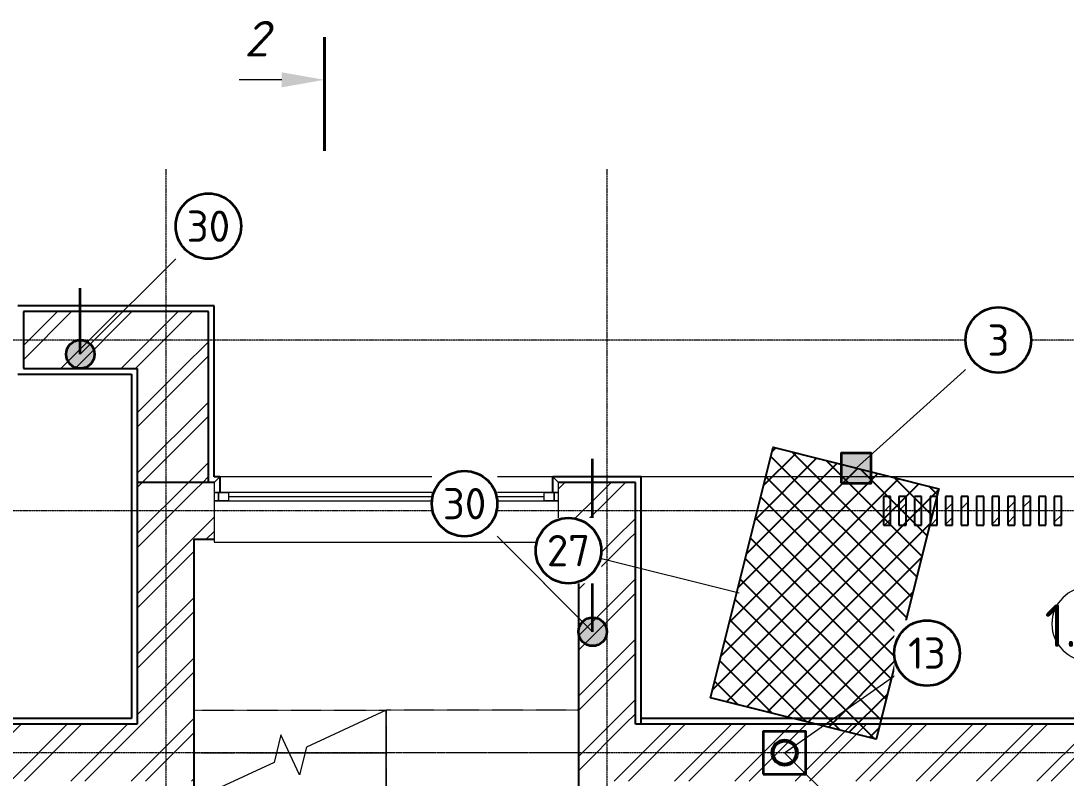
# Model space of a CAD drawing. Header units: millimetres. Extents: x -5016 to 62834, y -6019 to 88916.
# Drawn here: x 8483 to 15827, y 13621 to 18943 of the extents above; entities that cross this region are included whole.
import ezdxf
from ezdxf.enums import TextEntityAlignment as Align

# ---------------------------------------------------------------- set-up
doc = ezdxf.new("R2010")
doc.units = ezdxf.units.MM
doc.linetypes.add('Осевая 12-2-2', pattern=[16, 12, -2, 0, -2])
doc.linetypes.add('Пунктир 2-1_5', pattern=[3.5, 2, -1.5])
for name, color, linetype, lineweight in [('A-AREA-IDEN', 8, 'Continuous', 13), ('A-FLOR', 9, 'Continuous', 13), ('A-GLAZ', 8, 'Continuous', 13), ('A-WALL', 8, 'Continuous', 13), ('A-WALL-PATT', 8, 'Continuous', 13), ('G-ANNO-SYMB', 8, 'Continuous', 13), ('S-GRID', 8, 'Continuous', 13), ('S-STRS', 9, 'Continuous', 13), ('АР_подложка', 8, 'Continuous', 13), ('ОВ_выноски', 7, 'Continuous', 18), ('ТЗ_ВК', 5, 'Continuous', 35), ('ТЗ_ВК_К', 30, 'Continuous', 35), ('ТЗ_зона', 8, 'Continuous', 25)]:
    doc.layers.add(name, color=color, linetype=linetype, lineweight=lineweight)
doc.styles.add('GOST', font='isocpeur.ttf', dxfattribs={"width": 0.9})
doc.styles.add('GOST Common', font='GOST_Common.ttf', dxfattribs={"height": 300})
doc.styles.add('ISOCPEUR_I', font='isocpeui.ttf', dxfattribs={"height": 250})
pattern_1 = [(45, (0, 0), (-212.132, 212.132), []), (45, (0, 100), (-212.132, 212.132), [])]

# ---------------------------------------------------------------- blocks, each defined once
blk = doc.blocks.new('INT 20 Окно Прямоугольник 1ст - Ок-лестница 2420мм-1568873-Этаж 1 - Планировка')
at = {"layer": 'A-GLAZ'}
for p, q in [((-1170, 240), (-1210, 200)), ((1170, 240), (-1170, 240)), ((1210, 200), (1170, 240)), ((-1210, 200), (-1210, 130)), ((1210, 130), (1210, 200)), ((-1210, 130), (-1110, 130)), ((-1180, 130), (-1210, 130)), ((-1210, 130), (-1210, 70)), ((-1180, 70), (-1180, 130)), ((-1110, 130), (-1180, 130)), ((-1180, 130), (-1180, 70)), ((1110, 130), (1210, 130)), ((1180, 130), (1110, 130)), ((1210, 130), (1180, 130)), ((1180, 130), (1180, 70)), ((1180, 70), (1180, 130)), ((1210, 70), (1210, 130)), ((-1210, 70), (-1180, 70)), ((-1110, 70), (-1210, 70)), ((-1210, 70), (-1210, -200)), ((-1180, 70), (-1110, 70)), ((1210, 70), (1110, 70)), ((1110, 70), (1180, 70)), ((1180, 70), (1210, 70)), ((1210, -200), (1210, 70)), ((-1210, -200), (-1210, -220)), ((-1210, -220), (1210, -220)), ((1210, -220), (1210, -200))]:
    blk.add_line(p, q, dxfattribs=at)
blk = doc.blocks.new('INT 20 Откосы окон снаружи Прямоугольник - INT 20 Откосы окон снаружи Прямоугольник-1566588-Этаж 1 - Планировка')
at = {"layer": 'A-WALL', "lineweight": 25}
for p, q in [((-1186.7, 30), (-1186.7, -80)), ((1153.3, -80), (1153.3, 30))]:
    blk.add_line(p, q, dxfattribs=at)
blk = doc.blocks.new('INT 20 Откосы окон снаружи Прямоугольник - INT 20 Откосы окон снаружи Прямоугольник-1566600-Этаж 1 - Планировка')
at = {"layer": 'A-WALL', "lineweight": 25}
for p, q in [((-1186.7, 30), (-1186.7, -80)), ((1153.3, -80), (1153.3, 30))]:
    blk.add_line(p, q, dxfattribs=at)
blk = doc.blocks.new('INT 20 Стекло - Стекло-1566589-Этаж 1 - Планировка')
at = {"layer": 'A-GLAZ'}
for p, q in [((1820, 30), (-400, 30)), ((-400, 30), (-400, -30)), ((-400, 0), (1820, 0)), ((1820, -30), (1820, 30)), ((-400, -30), (1820, -30))]:
    blk.add_line(p, q, dxfattribs=at)
blk = doc.blocks.new('Разрез - Номер спереди-3576-Этаж 1 - Планировка')
at = {"layer": 'G-ANNO-SYMB'}
blk.add_hatch(color=256, dxfattribs=at).paths.add_polyline_path([(2.471, -3), (3, 0), (3.529, -3)])
at = {"layer": 'G-ANNO-SYMB', "lineweight": 40}
blk.add_line((0, 0), (8, 0), dxfattribs=at)
at = {"layer": 'G-ANNO-SYMB'}
blk.add_line((3, -3), (3, -6), dxfattribs=at)
blk = doc.blocks.new('INT Марка помещения - Номер помещения _ Площадь _ Имя-1615504-Этаж 1 - Планировка')
at = {"layer": 'A-AREA-IDEN'}
for start, end in [(360, 180), (180, 360)]:
    blk.add_arc((0, 0), 2.6, start, end, dxfattribs=at)
blk = doc.blocks.new('АР_plan1')
at = {"layer": 'A-WALL-PATT', "lineweight": 9}
h = blk.add_hatch(dxfattribs=at)
h.set_pattern_fill('FP_1', color=256, style=0, pattern_type=2)
h.set_pattern_definition(pattern_1)
h.paths.add_polyline_path([(11968.2, 21172.6), (11968.2, 21572.6), (10668.2, 21572.6), (10668.2, 21172.6), (11468.2, 21172.6)])
h = blk.add_hatch(dxfattribs=at)
h.set_pattern_fill('FP_1', color=256, style=0, pattern_type=2)
h.set_pattern_definition(pattern_1)
h.paths.add_polyline_path([(11468.2, 20372.6), (11968.2, 20372.6), (11968.2, 21172.6), (11468.2, 21172.6), (11468.2, 20797.9)])
h = blk.add_hatch(dxfattribs=at)
h.set_pattern_fill('FP_1', color=256, style=0, pattern_type=2)
h.set_pattern_definition(pattern_1)
h.paths.add_polyline_path([(11868.2, 18672.6), (11868.2, 20372.6), (11468.2, 20372.6), (11468.2, 18672.6), (11680.5, 18672.6)])
h = blk.add_hatch(dxfattribs=at)
h.set_pattern_fill('FP_1', color=256, style=0, pattern_type=2)
h.set_pattern_definition(pattern_1)
h.paths.add_polyline_path([(14929.8, 19972.6), (14968.2, 19972.6), (14968.2, 20372.6), (14428.2, 20372.6), (14428.2, 19972.6), (14568.2, 19972.6)])
h.paths.add_polyline_path([(11868.2, 19972.6), (12008.2, 19972.6), (12008.2, 20372.6), (11868.2, 20372.6), (11868.2, 20242.6)])
h = blk.add_hatch(dxfattribs=at)
h.set_pattern_fill('FP_1', color=256, style=0, pattern_type=2)
h.set_pattern_definition(pattern_1)
h.paths.add_polyline_path([(16710.8, 20072.6), (16760.8, 20072.6), (16760.8, 20272.6), (16710.8, 20272.6)])
h = blk.add_hatch(dxfattribs=at)
h.set_pattern_fill('FP_1', color=256, style=0, pattern_type=2)
h.set_pattern_definition(pattern_1)
h.paths.add_polyline_path([(16820, 20072.6), (16870, 20072.6), (16870, 20272.6), (16820, 20272.6)])
h = blk.add_hatch(dxfattribs=at)
h.set_pattern_fill('FP_1', color=256, style=0, pattern_type=2)
h.set_pattern_definition(pattern_1)
h.paths.add_polyline_path([(17038.4, 20072.6), (17088.4, 20072.6), (17088.4, 20272.6), (17038.4, 20272.6)])
h = blk.add_hatch(dxfattribs=at)
h.set_pattern_fill('FP_1', color=256, style=0, pattern_type=2)
h.set_pattern_definition(pattern_1)
h.paths.add_polyline_path([(17147.6, 20072.6), (17197.6, 20072.6), (17197.6, 20272.6), (17147.6, 20272.6)])
h = blk.add_hatch(dxfattribs=at)
h.set_pattern_fill('FP_1', color=256, style=0, pattern_type=2)
h.set_pattern_definition(pattern_1)
h.paths.add_polyline_path([(17256.8, 20072.6), (17306.8, 20072.6), (17306.8, 20272.6), (17256.8, 20272.6)])
h = blk.add_hatch(dxfattribs=at)
h.set_pattern_fill('FP_1', color=256, style=0, pattern_type=2)
h.set_pattern_definition(pattern_1)
h.paths.add_polyline_path([(17475.1, 20072.6), (17525.1, 20072.6), (17525.1, 20272.6), (17475.1, 20272.6)])
h = blk.add_hatch(dxfattribs=at)
h.set_pattern_fill('FP_1', color=256, style=0, pattern_type=2)
h.set_pattern_definition(pattern_1)
h.paths.add_polyline_path([(17584.3, 20072.6), (17634.3, 20072.6), (17634.3, 20272.6), (17584.3, 20272.6)])
h = blk.add_hatch(dxfattribs=at)
h.set_pattern_fill('FP_1', color=256, style=0, pattern_type=2)
h.set_pattern_definition(pattern_1)
h.paths.add_polyline_path([(17693.5, 20072.6), (17743.5, 20072.6), (17743.5, 20272.6), (17693.5, 20272.6)])
h = blk.add_hatch(dxfattribs=at)
h.set_pattern_fill('FP_1', color=256, style=0, pattern_type=2)
h.set_pattern_definition(pattern_1)
h.paths.add_polyline_path([(17802.7, 20072.6), (17852.7, 20072.6), (17852.7, 20272.6), (17802.7, 20272.6)])
h = blk.add_hatch(dxfattribs=at)
h.set_pattern_fill('FP_1', color=256, style=0, pattern_type=2)
h.set_pattern_definition(pattern_1)
h.paths.add_polyline_path([(17911.9, 20072.6), (17961.9, 20072.6), (17961.9, 20272.6), (17911.9, 20272.6)])
h = blk.add_hatch(dxfattribs=at)
h.set_pattern_fill('FP_1', color=256, style=0, pattern_type=2)
h.set_pattern_definition(pattern_1)
h.paths.add_polyline_path([(14568.2, 18672.6), (14968.2, 18672.6), (14968.2, 19972.6), (14568.2, 19972.6)])
h = blk.add_hatch(dxfattribs=at)
h.set_pattern_fill('FP_1', color=256, style=0, pattern_type=2)
h.set_pattern_definition(pattern_1)
h.paths.add_polyline_path([(11868.2, 18272.6), (11868.2, 18672.6), (9918.2, 18672.6), (9918.2, 18272.6), (11680.5, 18272.6)])
h.paths.add_polyline_path([(3918.2, 18272.6), (3918.2, 18672.6), (1968.2, 18672.6), (1968.2, 18272.6), (3376.8, 18272.6)])
h = blk.add_hatch(dxfattribs=at)
h.set_pattern_fill('FP_1', color=256, style=0, pattern_type=2)
h.set_pattern_definition(pattern_1)
h.paths.add_polyline_path([(21968.2, 18272.6), (21968.2, 18672.6), (14568.2, 18672.6), (14568.2, 18272.6), (20706.2, 18272.6)])
at = {"layer": 'A-FLOR'}
blk.add_line((21128.2, 20412.6), (15008.2, 20412.6), dxfattribs=at)
at = {"layer": 'A-WALL', "lineweight": 25}
for p, q in [((12008.2, 21612.6), (10628.2, 21612.6)), ((12008.2, 20412.6), (12008.2, 21612.6)), ((11968.2, 21572.6), (10668.2, 21572.6)), ((10668.2, 21572.6), (10668.2, 21172.6)), ((11968.2, 20372.6), (11968.2, 21572.6)), ((10668.2, 21172.6), (11468.2, 21172.6)), ((11468.2, 21172.6), (11468.2, 18672.6)), ((10628.2, 21132.6), (11428.2, 21132.6)), ((11428.2, 21132.6), (11428.2, 18712.6)), ((12008.2, 20372.6), (11468.2, 20372.6)), ((12048.2, 20412.6), (12008.2, 20412.6)), ((15008.2, 20412.6), (14388.2, 20412.6)), ((14968.2, 20372.6), (14428.2, 20372.6)), ((14968.2, 18672.6), (14968.2, 20372.6)), ((15008.2, 18672.6), (15008.2, 20412.6)), ((16710.8, 20272.6), (16710.8, 20072.6)), ((16760.8, 20272.6), (16710.8, 20272.6)), ((16760.8, 20072.6), (16760.8, 20272.6)), ((16820, 20272.6), (16820, 20072.6)), ((16870, 20272.6), (16820, 20272.6)), ((16870, 20072.6), (16870, 20272.6)), ((16929.2, 20272.6), (16929.2, 20072.6)), ((16979.2, 20272.6), (16929.2, 20272.6)), ((16979.2, 20072.6), (16979.2, 20272.6)), ((17038.4, 20272.6), (17038.4, 20072.6)), ((17088.4, 20272.6), (17038.4, 20272.6)), ((17088.4, 20072.6), (17088.4, 20272.6)), ((17147.6, 20272.6), (17147.6, 20072.6)), ((17197.6, 20272.6), (17147.6, 20272.6)), ((17197.6, 20072.6), (17197.6, 20272.6)), ((17256.8, 20272.6), (17256.8, 20072.6)), ((17306.8, 20272.6), (17256.8, 20272.6)), ((17306.8, 20072.6), (17306.8, 20272.6)), ((17365.9, 20272.6), (17365.9, 20072.6)), ((17415.9, 20272.6), (17365.9, 20272.6)), ((17415.9, 20072.6), (17415.9, 20272.6)), ((17475.1, 20272.6), (17475.1, 20072.6)), ((17525.1, 20272.6), (17475.1, 20272.6)), ((17525.1, 20072.6), (17525.1, 20272.6)), ((17584.3, 20272.6), (17584.3, 20072.6)), ((17634.3, 20272.6), (17584.3, 20272.6)), ((17634.3, 20072.6), (17634.3, 20272.6)), ((17693.5, 20272.6), (17693.5, 20072.6)), ((17743.5, 20272.6), (17693.5, 20272.6)), ((17743.5, 20072.6), (17743.5, 20272.6)), ((17802.7, 20272.6), (17802.7, 20072.6)), ((17852.7, 20272.6), (17802.7, 20272.6)), ((17852.7, 20072.6), (17852.7, 20272.6)), ((17911.9, 20272.6), (17911.9, 20072.6)), ((17961.9, 20272.6), (17911.9, 20272.6)), ((17961.9, 20072.6), (17961.9, 20272.6)), ((16710.8, 20072.6), (16760.8, 20072.6)), ((16820, 20072.6), (16870, 20072.6)), ((16929.2, 20072.6), (16979.2, 20072.6)), ((17038.4, 20072.6), (17088.4, 20072.6)), ((17147.6, 20072.6), (17197.6, 20072.6)), ((17256.8, 20072.6), (17306.8, 20072.6)), ((17365.9, 20072.6), (17415.9, 20072.6)), ((17475.1, 20072.6), (17525.1, 20072.6)), ((17584.3, 20072.6), (17634.3, 20072.6)), ((17693.5, 20072.6), (17743.5, 20072.6)), ((17802.7, 20072.6), (17852.7, 20072.6)), ((17911.9, 20072.6), (17961.9, 20072.6)), ((11868.2, 19972.6), (12008.2, 19972.6)), ((11868.2, 12822.6), (11868.2, 19972.6)), ((14428.2, 19972.6), (14568.2, 19972.6)), ((14568.2, 19972.6), (14568.2, 15447.6)), ((11428.2, 18712.6), (9878.2, 18712.6)), ((11468.2, 18672.6), (9918.2, 18672.6)), ((21968.2, 18672.6), (14968.2, 18672.6)), ((21968.2, 18712.6), (15008.2, 18712.6))]:
    blk.add_line(p, q, dxfattribs=at)
at = {"layer": 'G-ANNO-SYMB', "linetype": 'Пунктир 2-1_5'}
blk.add_line((12783.1, 23501.7), (12783.1, 23251.9), dxfattribs=at)
at = {"layer": 'S-GRID', "color": 251, "linetype": 'Осевая 12-2-2', "true_color": 0x646464}
for p, q in [((11668.2, 22574.8), (11668.2, -1346.2)), ((14768.2, 22574.8), (14768.2, -1346.2)), ((23375.6, 21372.6), (-1176.1, 21372.6)), ((23375.6, 20172.6), (-1176.1, 20172.6)), ((23375.6, 18472.6), (-1176.1, 18472.6))]:
    blk.add_line(p, q, dxfattribs=at)
at = {"layer": 'S-STRS', "linetype": 'Пунктир 2-1_5'}
for p, q in [((11868.2, 19972.6), (11868.2, 18772.6)), ((12008.2, 19972.6), (11868.2, 19972.6)), ((14568.2, 19972.6), (14428.2, 19972.6)), ((14568.2, 18772.6), (14568.2, 19972.6)), ((11868.2, 18772.6), (13218.2, 18772.6)), ((11868.2, 18580.1), (11868.2, 18772.6)), ((14568.2, 18772.6), (13218.2, 18772.6)), ((13218.2, 18772.6), (13218.2, 15772.6)), ((14568.2, 18772.6), (14568.2, 15772.6)), ((11868.2, 18472.6), (12446.3, 18472.6)), ((12536.3, 18472.6), (12647.2, 18472.6)), ((14568.2, 18472.6), (13218.2, 18472.6))]:
    blk.add_line(p, q, dxfattribs=at)
at = {"layer": 'S-STRS'}
for p, q in [((13218.2, 18772.6), (12656.5, 18510.7)), ((13218.2, 18472.6), (13218.2, 18772.6)), ((12477.2, 18599.5), (12429.9, 18405.1)), ((12609.2, 18316.3), (12477.2, 18599.5)), ((12656.5, 18510.7), (12609.2, 18316.3)), ((12446.3, 18472.6), (12536.3, 18472.6)), ((12647.2, 18472.6), (13218.2, 18472.6)), ((13218.2, 18172.6), (13218.2, 18472.6)), ((12429.9, 18405.1), (11868.2, 18143.1))]:
    blk.add_line(p, q, dxfattribs=at)
at = {"layer": 'A-AREA-IDEN', "xscale": 99.99999999999993, "yscale": 99.99999999999993, "zscale": 99.99999999999993}
blk.add_blockref('INT Марка помещения - Номер помещения _ Площадь _ Имя-1615504-Этаж 1 - Планировка', (18154.8, 19377.7), dxfattribs=at)
at = {"layer": 'A-GLAZ'}
for name, p in [('INT 20 Окно Прямоугольник 1ст - Ок-лестница 2420мм-1568873-Этаж 1 - Планировка', (13218.2, 20172.6)), ('INT 20 Стекло - Стекло-1566589-Этаж 1 - Планировка', (12508.2, 20272.6))]:
    blk.add_blockref(name, p, dxfattribs=at)
at = {"layer": 'A-WALL', "lineweight": 25}
for name in ['INT 20 Откосы окон снаружи Прямоугольник - INT 20 Откосы окон снаружи Прямоугольник-1566588-Этаж 1 - Планировка', 'INT 20 Откосы окон снаружи Прямоугольник - INT 20 Откосы окон снаружи Прямоугольник-1566600-Этаж 1 - Планировка']:
    blk.add_blockref(name, (13234.9, 20382.6), dxfattribs=at)
at = {"layer": 'G-ANNO-SYMB', "xscale": 99.99999999999993, "yscale": 99.99999999999993, "zscale": 99.99999999999993, "rotation": 269.9999999999987}
blk.add_blockref('Разрез - Номер спереди-3576-Этаж 1 - Планировка', (12783.1, 23501.7), dxfattribs=at)
at = {"layer": 'A-AREA-IDEN', "insert": (17843.4, 19516.5), "char_height": 300, "width": 761.603, "attachment_point": 1, "style": 'GOST Common'}
blk.add_mtext('1.13', dxfattribs=at)
at = {"layer": 'G-ANNO-SYMB', "insert": (12219.7, 23615.8), "char_height": 250, "width": 224.472, "attachment_point": 1, "style": 'ISOCPEUR_I', "bg_fill": 3, "box_fill_scale": 0, "bg_fill_color": 256, "bg_fill_true_color": 256, "bg_fill_transparency": 256}
blk.add_mtext('\\fISOCPEUR|b0|i1|c204|p34|;2', dxfattribs=at)

msp = doc.modelspace()

# ---------------------------------------------------------------- block references
at = {"layer": 'АР_подложка'}
msp.add_blockref('АР_plan1', (-2168, -4673), dxfattribs=at)

# ---------------------------------------------------------------- next in the draw order: hatches: boundary and pattern name
at = {"layer": 'ТЗ_ВК_К'}
h = msp.add_hatch(color=5, dxfattribs=at)
edge = h.paths.add_edge_path()
edge.add_arc((8900, 16600), 100, 0, 360)
msp.add_hatch(color=30, dxfattribs=at).paths.add_polyline_path([(14245.9, 15695), (14455.9, 15695), (14455.9, 15905), (14245.9, 15905)])
h = msp.add_hatch(color=5, dxfattribs=at)
edge = h.paths.add_edge_path()
edge.add_arc((12500, 14650), 100, 0, 360)
at = {"layer": 'ТЗ_зона'}
h = msp.add_hatch(dxfattribs=at)
h.set_pattern_fill('ANSI37', scale=40)
h.paths.add_polyline_path([(13327.3, 14186), (13768.9, 15946), (14932.8, 15654), (14491.2, 13894)])

# ---------------------------------------------------------------- next in the draw order: linework, layer by layer
at = {"layer": 'ОВ_выноски'}
for points in [[(8900, 16600), (9637.4, 17337.4)], [(14350.9, 15800), (15179.9, 16546.1)], [(13530.1, 14920), (12553.2, 15164.2)], [(13849, 13800), (14660.6, 14368.1)], [(13849, 13800), (14236.4, 13412.6)]]:
    msp.add_lwpolyline(points, dxfattribs=at)
at = {"layer": 'ТЗ_ВК_К'}
for points in [[(8900, 16600), (8900, 17065)], [(12500, 14650), (12500, 15865)]]:
    msp.add_lwpolyline(points, dxfattribs=at)
for points in [[(14245.9, 15695), (14455.9, 15695), (14455.9, 15905), (14245.9, 15905)], [(13699, 13650), (13999, 13650), (13999, 13950), (13699, 13950)]]:
    msp.add_lwpolyline(points, close=True, dxfattribs=at)
for centre, radius in [((8900, 16600), 100), ((12500, 14650), 100), ((13849, 13800), 90), ((13849, 13800), 80)]:
    msp.add_circle(centre, radius, dxfattribs=at)
at = {"layer": 'ТЗ_зона'}
msp.add_lwpolyline([(13327.3, 14186), (13768.9, 15946), (14932.8, 15654), (14491.2, 13894)], close=True, dxfattribs=at)

# ---------------------------------------------------------------- next in the draw order: wipeouts: each hides what was drawn before it
for points in [[(9570, 17270), (10030, 17270), (10030, 17730), (9570, 17730)], [(15120.9, 16470), (15580.9, 16470), (15580.9, 16930), (15120.9, 16930)], [(12100.1, 14990), (12560.1, 14990), (12560.1, 15450), (12100.1, 15450)], [(14619, 14270), (15079, 14270), (15079, 14730), (14619, 14730)]]:
    msp.add_wipeout(points)

# ---------------------------------------------------------------- next in the draw order: linework, layer by layer
at = {"layer": 'ОВ_выноски'}
msp.add_lwpolyline([(12500, 14650), (11762.6, 15387.4)], dxfattribs=at)
at = {"layer": 'ТЗ_ВК'}
msp.add_circle((12330.1, 15220), 230, dxfattribs=at)
at = {"layer": 'ТЗ_ВК_К'}
for centre in [(9800, 17500), (15350.9, 16700), (14849, 14500)]:
    msp.add_circle(centre, 230, dxfattribs=at)

# ---------------------------------------------------------------- next in the draw order: texts
at = {"layer": 'ТЗ_ВК', "style": 'GOST'}
msp.add_text('27', height=220, dxfattribs=at).set_placement((12330.1, 15220), align=Align.MIDDLE_CENTER)
at = {"layer": 'ТЗ_ВК_К', "style": 'GOST'}
for s, p in [('30', (9800, 17500)), ('3', (15350.9, 16700)), ('13', (14849, 14500))]:
    msp.add_text(s, height=220, dxfattribs=at).set_placement(p, align=Align.MIDDLE_CENTER)

# ---------------------------------------------------------------- next in the draw order: wipeouts: each hides what was drawn before it
msp.add_wipeout([(11370, 15320), (11830, 15320), (11830, 15780), (11370, 15780)])

# ---------------------------------------------------------------- next in the draw order: linework, layer by layer
at = {"layer": 'ТЗ_ВК_К'}
msp.add_circle((11600, 15550), 230, dxfattribs=at)

# ---------------------------------------------------------------- next in the draw order: texts
at = {"layer": 'ТЗ_ВК_К', "style": 'GOST'}
msp.add_text('30', height=220, dxfattribs=at).set_placement((11600, 15550), align=Align.MIDDLE_CENTER)

doc.saveas('drawing.dxf')
